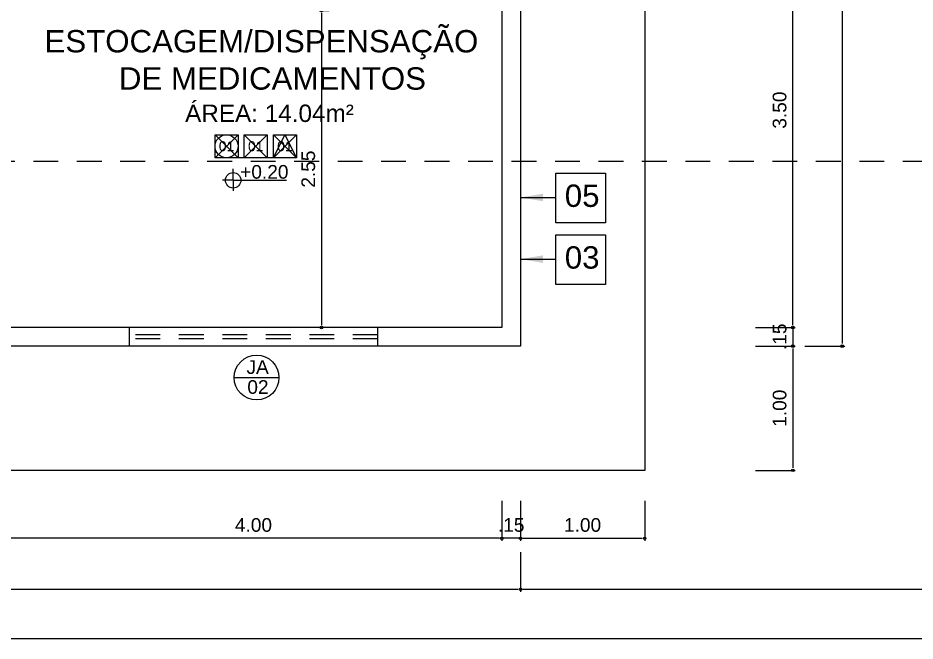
# Model space of a CAD drawing. Header units: millimetres. Extents: x 2125 to 3408, y 1171 to 1686.
# Drawn here: x 2425.04 to 2432.26, y 1517.26 to 1522.27 of the extents above; entities that cross this region are included whole.
import ezdxf
from ezdxf.enums import TextEntityAlignment as Align

# ---------------------------------------------------------------- set-up
doc = ezdxf.new("R2010")
doc.units = ezdxf.units.MM
doc.linetypes.add('CONTORNO_QUADRO_T', pattern=[0.35, 0.2, -0.15])
for name, color, linetype in [('CALÇADA', 252, 'Continuous'), ('cotas', 7, 'Continuous'), ('ESQUADRIA', 3, 'Continuous'), ('JANELA2', 1, 'Continuous'), ('LAYOUT', 7, 'Continuous'), ('linha de corte', 1, 'Continuous'), ('PAREDE', 4, 'Continuous'), ('TEXTO01', 7, 'Continuous'), ('TEXTO02', 3, 'Continuous'), ('TEXTO03', 2, 'Continuous'), ('TEXTO_ESP_FORRO', 62, 'Continuous'), ('TEXTO_ESP_PAREDES', 10, 'Continuous'), ('TEXTO_ESP_PISO', 150, 'Continuous')]:
    doc.layers.add(name, color=color, linetype=linetype)
doc.styles.add('ARIAL', font='sanss___.ttf')
doc.styles.add('ROMANS', font='arial.ttf')
doc.styles.get("Standard").update_dxf_attribs({"font": 'arial.ttf'})
doc.styles.add('TEXTO1', font='swissko.ttf', dxfattribs={"width": 0.6, "height": 0.1})
doc.dimstyles.new('ESCALA75', dxfattribs={"dimtxt": 0.11, "dimasz": 0.02, "dimexe": 0.02, "dimexo": 0.04, "dimgap": 0.05, "dimtad": 1, "dimzin": 4, "dimdsep": 46, "dimtxsty": 'ROMANS', "dimblk1": 'PPC', "dimblk2": 'PPC', "dimsah": 1, "dimcen": 0.02, "dimclrd": 7, "dimclre": 7, "dimclrt": 3, "dimazin": 1, "dimtfac": 1, "dimtix": 1, "dimtmove": 0, "dimatfit": 3, "dimldrblk": 'PPC', "dimfxl": 0, "dimtolj": 1, "dimtzin": 12, "dimarcsym": 0})

# ---------------------------------------------------------------- blocks, each defined once
blk = doc.blocks.new('PPC')
at = {"color": 2}
blk.add_circle((0, 0), 0.5, dxfattribs=at)
blk = doc.blocks.new('*D73')
at = {"layer": 'cotas', "color": 7, "lineweight": -2, "transparency": 16777216}
for p, q in [((2428.9337, 1518.3844), (2428.9337, 1518.0644)), ((2429.0837, 1518.3844), (2429.0837, 1518.0644)), ((2428.9137, 1518.0844), (2428.8937, 1518.0844)), ((2429.0837, 1518.0844), (2428.9337, 1518.0844)), ((2429.1037, 1518.0844), (2429.1237, 1518.0844))]:
    blk.add_line(p, q, dxfattribs=at)
at = {"layer": 'DEFPOINTS', "color": 0, "transparency": 16777216}
for p in [(2428.9337, 1518.752), (2429.0837, 1518.602), (2428.9337, 1518.0844)]:
    blk.add_point(p, dxfattribs=at)
at = {"layer": 'cotas', "color": 7, "lineweight": -2, "transparency": 16777216, "xscale": 0.02, "yscale": 0.02, "zscale": 0.02}
blk.add_blockref('PPC', (2428.9337, 1518.0844), dxfattribs=at)
at = {"layer": 'cotas', "color": 7, "lineweight": -2, "transparency": 16777216, "xscale": 0.02, "yscale": 0.02, "zscale": 0.02, "rotation": 180}
blk.add_blockref('PPC', (2429.0837, 1518.0844), dxfattribs=at)
at = {"layer": 'cotas', "color": 3, "transparency": 16777216, "insert": (2429.0087, 1518.1906), "char_height": 0.11, "attachment_point": 5, "style": 'ROMANS'}
blk.add_mtext('\\A1;.15', dxfattribs=at)
blk = doc.blocks.new('*D74')
at = {"layer": 'cotas', "color": 7, "lineweight": -2, "transparency": 16777216}
for p, q in [((2424.9337, 1518.3844), (2424.9337, 1518.0644)), ((2428.9337, 1518.3844), (2428.9337, 1518.0644)), ((2428.9137, 1518.0844), (2424.9537, 1518.0844))]:
    blk.add_line(p, q, dxfattribs=at)
at = {"layer": 'DEFPOINTS', "color": 0, "transparency": 16777216}
for p in [(2424.9337, 1518.752), (2428.9337, 1518.752), (2424.9337, 1518.0844)]:
    blk.add_point(p, dxfattribs=at)
at = {"layer": 'cotas', "color": 7, "lineweight": -2, "transparency": 16777216, "xscale": 0.02, "yscale": 0.02, "zscale": 0.02, "rotation": 180}
blk.add_blockref('PPC', (2424.9337, 1518.0844), dxfattribs=at)
at = {"layer": 'cotas', "color": 7, "lineweight": -2, "transparency": 16777216, "xscale": 0.02, "yscale": 0.02, "zscale": 0.02}
blk.add_blockref('PPC', (2428.9337, 1518.0844), dxfattribs=at)
at = {"layer": 'cotas', "color": 3, "transparency": 16777216, "insert": (2426.9337, 1518.1906), "char_height": 0.11, "attachment_point": 5, "style": 'ROMANS'}
blk.add_mtext('\\A1;4.00', dxfattribs=at)
blk = doc.blocks.new('*D91')
at = {"layer": 'cotas', "color": 7, "lineweight": -2, "transparency": 16777216}
for p, q in [((2415.3837, 1517.9732), (2415.3837, 1517.6532)), ((2429.0837, 1517.9732), (2429.0837, 1517.6532)), ((2415.4037, 1517.6732), (2429.0637, 1517.6732))]:
    blk.add_line(p, q, dxfattribs=at)
at = {"layer": 'DEFPOINTS', "color": 0, "transparency": 16777216}
for p in [(2415.3837, 1518.7397), (2429.0837, 1518.7397), (2429.0837, 1517.6732)]:
    blk.add_point(p, dxfattribs=at)
at = {"layer": 'cotas', "color": 7, "lineweight": -2, "transparency": 16777216, "xscale": 0.02, "yscale": 0.02, "zscale": 0.02, "rotation": 180}
blk.add_blockref('PPC', (2415.3837, 1517.6732), dxfattribs=at)
at = {"layer": 'cotas', "color": 7, "lineweight": -2, "transparency": 16777216, "xscale": 0.02, "yscale": 0.02, "zscale": 0.02}
blk.add_blockref('PPC', (2429.0837, 1517.6732), dxfattribs=at)
at = {"layer": 'cotas', "color": 3, "transparency": 16777216, "insert": (2422.2337, 1517.7794), "char_height": 0.11, "attachment_point": 5, "style": 'ROMANS'}
blk.add_mtext('\\A1;13.70', dxfattribs=at)
blk = doc.blocks.new('*D94')
at = {"layer": 'cotas', "color": 7, "lineweight": -2, "transparency": 16777216}
for p, q in [((2431.3742, 1525.431), (2431.6942, 1525.431)), ((2431.6742, 1525.411), (2431.6742, 1519.651)), ((2431.3742, 1519.631), (2431.6942, 1519.631))]:
    blk.add_line(p, q, dxfattribs=at)
at = {"layer": 'DEFPOINTS', "color": 0, "transparency": 16777216}
for p in [(2430.5379, 1525.431), (2430.5379, 1519.631), (2431.6742, 1519.631)]:
    blk.add_point(p, dxfattribs=at)
at = {"layer": 'cotas', "color": 7, "lineweight": -2, "transparency": 16777216, "xscale": 0.02, "yscale": 0.02, "zscale": 0.02}
for p, rotation in [((2431.6742, 1525.431), 90), ((2431.6742, 1519.631), 270)]:
    blk.add_blockref('PPC', p, dxfattribs=dict(at, rotation=rotation))
at = {"layer": 'cotas', "color": 3, "transparency": 16777216, "insert": (2431.568, 1522.531), "char_height": 0.11, "attachment_point": 5, "rotation": 90, "style": 'ROMANS'}
blk.add_mtext('\\A1;5.80', dxfattribs=at)
blk = doc.blocks.new('*D250')
at = {"layer": 'cotas', "color": 7, "lineweight": -2, "transparency": 16777216}
for p, q in [((2427.5437, 1522.331), (2427.4618, 1522.331)), ((2427.4818, 1522.311), (2427.4818, 1519.801)), ((2427.4994, 1519.781), (2427.4618, 1519.781))]:
    blk.add_line(p, q, dxfattribs=at)
at = {"layer": 'DEFPOINTS', "color": 0, "transparency": 16777216}
for p in [(2427.5837, 1522.331), (2427.4818, 1519.781), (2427.5394, 1519.781)]:
    blk.add_point(p, dxfattribs=at)
at = {"layer": 'cotas', "color": 7, "lineweight": -2, "transparency": 16777216, "xscale": 0.02, "yscale": 0.02, "zscale": 0.02}
for p, rotation in [((2427.4818, 1522.331), 90), ((2427.4818, 1519.781), 270)]:
    blk.add_blockref('PPC', p, dxfattribs=dict(at, rotation=rotation))
at = {"layer": 'cotas', "color": 3, "transparency": 16777216, "insert": (2427.3756, 1521.056), "char_height": 0.11, "attachment_point": 5, "rotation": 90, "style": 'ROMANS'}
blk.add_mtext('\\A1;2.55', dxfattribs=at)
blk = doc.blocks.new('Esp_Pis_Par_For_Esc100')
at = {"layer": 'DEFPOINTS'}
for p, q in [((0, 0.37), (0.37, 0)), ((0.37, 0.37), (0, 0)), ((0.47, 0.37), (0.84, 0)), ((0.84, 0.37), (0.47, 0)), ((0.94, 0.37), (1.31, 0)), ((1.31, 0.37), (0.94, 0)), ((0.47, 0), (0.37, 0)), ((0.94, 0), (0.84, 0))]:
    blk.add_line(p, q, dxfattribs=at)
for points in [[(0.37, 0.37), (0.37, 0), (0, 0), (0, 0.37)], [(1.31, 0.37), (1.31, 0), (0.94, 0), (0.94, 0.37)]]:
    blk.add_lwpolyline(points, close=True, dxfattribs=at)
at = {"layer": 'TEXTO_ESP_FORRO'}
blk.add_lwpolyline([(0.94, 0), (1.125, 0.37), (1.31, 0)], close=True, dxfattribs=at)
at = {"layer": 'TEXTO_ESP_PAREDES'}
blk.add_lwpolyline([(0.84, 0.37), (0.84, 0), (0.47, 0), (0.47, 0.37)], close=True, dxfattribs=at)
at = {"layer": 'TEXTO_ESP_PISO'}
blk.add_circle((0.185, 0.185), 0.185, dxfattribs=at)
at = {"layer": 'TEXTO_ESP_FORRO', "color": 3, "linetype": 'ByBlock', "style": 'ARIAL', "text_generation_flag": 6}
blk.add_attdef('FOR', text='', height=0.16, rotation=180, dxfattribs=at).set_placement((1.125, 0.185), align=Align.MIDDLE_CENTER)
at = {"layer": 'TEXTO_ESP_PAREDES', "color": 3, "linetype": 'ByBlock', "ltscale": 0.0001, "style": 'ARIAL', "text_generation_flag": 6}
blk.add_attdef('PAR', text='', height=0.16, rotation=180, dxfattribs=at).set_placement((0.655, 0.185), align=Align.MIDDLE_CENTER)
at = {"layer": 'TEXTO_ESP_PISO', "color": 3, "linetype": 'ByBlock', "style": 'ARIAL', "text_generation_flag": 6}
blk.add_attdef('PIS', text='', height=0.16, rotation=180, dxfattribs=at).set_placement((0.185, 0.185), align=Align.MIDDLE_CENTER)
blk = doc.blocks.new('*D114')
at = {"layer": 'cotas', "color": 7, "lineweight": -2, "transparency": 16777216}
for p, q in [((2430.9763, 1519.781), (2431.2963, 1519.781)), ((2431.2763, 1519.801), (2431.2763, 1519.821)), ((2431.2763, 1519.781), (2431.2763, 1519.631)), ((2430.9763, 1519.631), (2431.2963, 1519.631)), ((2431.2763, 1519.611), (2431.2763, 1519.591))]:
    blk.add_line(p, q, dxfattribs=at)
at = {"layer": 'DEFPOINTS', "color": 0, "transparency": 16777216}
for p in [(2429.928, 1519.781), (2429.9279, 1519.631), (2431.2763, 1519.631)]:
    blk.add_point(p, dxfattribs=at)
at = {"layer": 'cotas', "color": 7, "lineweight": -2, "transparency": 16777216, "xscale": 0.02, "yscale": 0.02, "zscale": 0.02}
for p, rotation in [((2431.2763, 1519.781), 270), ((2431.2763, 1519.631), 90)]:
    blk.add_blockref('PPC', p, dxfattribs=dict(at, rotation=rotation))
at = {"layer": 'cotas', "color": 3, "transparency": 16777216, "insert": (2431.1702, 1519.706), "char_height": 0.11, "attachment_point": 5, "rotation": 90, "style": 'ROMANS'}
blk.add_mtext('\\A1;.15', dxfattribs=at)
blk = doc.blocks.new('*D115')
at = {"layer": 'cotas', "color": 7, "lineweight": -2, "transparency": 16777216}
for p, q in [((2430.9763, 1519.631), (2431.2963, 1519.631)), ((2431.2763, 1519.611), (2431.2763, 1518.651)), ((2430.9763, 1518.631), (2431.2963, 1518.631))]:
    blk.add_line(p, q, dxfattribs=at)
at = {"layer": 'DEFPOINTS', "color": 0, "transparency": 16777216}
for p in [(2429.9279, 1519.631), (2430.9279, 1518.631), (2431.2763, 1518.631)]:
    blk.add_point(p, dxfattribs=at)
at = {"layer": 'cotas', "color": 7, "lineweight": -2, "transparency": 16777216, "xscale": 0.02, "yscale": 0.02, "zscale": 0.02}
for p, rotation in [((2431.2763, 1519.631), 90), ((2431.2763, 1518.631), 270)]:
    blk.add_blockref('PPC', p, dxfattribs=dict(at, rotation=rotation))
at = {"layer": 'cotas', "color": 3, "transparency": 16777216, "insert": (2431.1702, 1519.131), "char_height": 0.11, "attachment_point": 5, "rotation": 90, "style": 'ROMANS'}
blk.add_mtext('\\A1;1.00', dxfattribs=at)
blk = doc.blocks.new('*D255')
at = {"layer": 'cotas', "color": 7, "lineweight": -2, "transparency": 16777216}
for p, q in [((2429.0837, 1518.3844), (2429.0837, 1518.0644)), ((2430.0837, 1518.3844), (2430.0837, 1518.0644)), ((2429.1037, 1518.0844), (2430.0637, 1518.0844))]:
    blk.add_line(p, q, dxfattribs=at)
at = {"layer": 'DEFPOINTS', "color": 0, "transparency": 16777216}
for p in [(2429.0837, 1519.631), (2430.0837, 1519.631), (2430.0837, 1518.0844)]:
    blk.add_point(p, dxfattribs=at)
at = {"layer": 'cotas', "color": 7, "lineweight": -2, "transparency": 16777216, "xscale": 0.02, "yscale": 0.02, "zscale": 0.02, "rotation": 180}
blk.add_blockref('PPC', (2429.0837, 1518.0844), dxfattribs=at)
at = {"layer": 'cotas', "color": 7, "lineweight": -2, "transparency": 16777216, "xscale": 0.02, "yscale": 0.02, "zscale": 0.02}
blk.add_blockref('PPC', (2430.0837, 1518.0844), dxfattribs=at)
at = {"layer": 'cotas', "color": 3, "transparency": 16777216, "insert": (2429.5837, 1518.1906), "char_height": 0.11, "attachment_point": 5, "style": 'ROMANS'}
blk.add_mtext('\\A1;1.00', dxfattribs=at)
blk = doc.blocks.new('*D116')
at = {"layer": 'cotas', "color": 7, "lineweight": -2, "transparency": 16777216}
for p, q in [((2429.0837, 1517.9732), (2429.0837, 1517.6532)), ((2439.2337, 1517.9732), (2439.2337, 1517.6532)), ((2429.1037, 1517.6732), (2439.2137, 1517.6732))]:
    blk.add_line(p, q, dxfattribs=at)
at = {"layer": 'DEFPOINTS', "color": 0, "transparency": 16777216}
for p in [(2429.0837, 1519.6006), (2439.2337, 1519.6006), (2439.2337, 1517.6732)]:
    blk.add_point(p, dxfattribs=at)
at = {"layer": 'cotas', "color": 7, "lineweight": -2, "transparency": 16777216, "xscale": 0.02, "yscale": 0.02, "zscale": 0.02, "rotation": 180}
blk.add_blockref('PPC', (2429.0837, 1517.6732), dxfattribs=at)
at = {"layer": 'cotas', "color": 7, "lineweight": -2, "transparency": 16777216, "xscale": 0.02, "yscale": 0.02, "zscale": 0.02}
blk.add_blockref('PPC', (2439.2337, 1517.6732), dxfattribs=at)
at = {"layer": 'cotas', "color": 3, "transparency": 16777216, "insert": (2434.1587, 1517.7793), "char_height": 0.11, "attachment_point": 5, "style": 'ROMANS'}
blk.add_mtext('\\A1;10.15', dxfattribs=at)
blk = doc.blocks.new('*D271')
at = {"layer": 'cotas', "color": 7, "lineweight": -2, "transparency": 16777216}
for p, q in [((2430.9763, 1523.281), (2431.2963, 1523.281)), ((2431.2763, 1519.801), (2431.2763, 1523.261)), ((2430.9763, 1519.781), (2431.2963, 1519.781))]:
    blk.add_line(p, q, dxfattribs=at)
at = {"layer": 'DEFPOINTS', "color": 0, "transparency": 16777216}
for p in [(2427.5837, 1523.281), (2431.2763, 1523.281), (2428.9337, 1519.781)]:
    blk.add_point(p, dxfattribs=at)
at = {"layer": 'cotas', "color": 7, "lineweight": -2, "transparency": 16777216, "xscale": 0.02, "yscale": 0.02, "zscale": 0.02}
for p, rotation in [((2431.2763, 1523.281), 90), ((2431.2763, 1519.781), 270)]:
    blk.add_blockref('PPC', p, dxfattribs=dict(at, rotation=rotation))
at = {"layer": 'cotas', "color": 3, "transparency": 16777216, "insert": (2431.1701, 1521.531), "char_height": 0.11, "attachment_point": 5, "rotation": 90, "style": 'ROMANS'}
blk.add_mtext('\\A1;3.50', dxfattribs=at)
blk = doc.blocks.new('*D278')
at = {"layer": 'cotas', "color": 7, "lineweight": -2, "transparency": 16777216}
for p, q in [((2415.3837, 1517.5767), (2415.3837, 1517.2567)), ((2461.1837, 1517.5767), (2461.1837, 1517.2567)), ((2415.4037, 1517.2767), (2461.1637, 1517.2767))]:
    blk.add_line(p, q, dxfattribs=at)
at = {"layer": 'DEFPOINTS', "color": 0, "transparency": 16777216}
for p in [(2415.3837, 1519.631), (2461.1837, 1519.631), (2461.1837, 1517.2767)]:
    blk.add_point(p, dxfattribs=at)
at = {"layer": 'cotas', "color": 7, "lineweight": -2, "transparency": 16777216, "xscale": 0.02, "yscale": 0.02, "zscale": 0.02, "rotation": 180}
blk.add_blockref('PPC', (2415.3837, 1517.2767), dxfattribs=at)
at = {"layer": 'cotas', "color": 7, "lineweight": -2, "transparency": 16777216, "xscale": 0.02, "yscale": 0.02, "zscale": 0.02}
blk.add_blockref('PPC', (2461.1837, 1517.2767), dxfattribs=at)
at = {"layer": 'cotas', "color": 3, "transparency": 16777216, "insert": (2438.2837, 1517.3828), "char_height": 0.11, "attachment_point": 5, "style": 'ROMANS'}
blk.add_mtext('\\A1;45.80', dxfattribs=at)
blk = doc.blocks.new('new block4')
at = {"layer": 'TEXTO01'}
h = blk.add_hatch(dxfattribs=at)
h.set_pattern_fill('ANGLE', color=256)
h.set_pattern_definition([(0, (-2260.456, -913.906), (0, 6.985), [5.08, -1.905]), (90, (-2260.456, -913.906), (-6.985, 4e-16), [5.08, -1.905])])
h.paths.add_polyline_path([(0, 0), (0, -0.0624, 0.414214), (0.0624, 0)])
h.paths.add_polyline_path([(0, 0), (0, 0.0624, 0.414214), (-0.0624, 0)])
for q in [(0, 0.093), (-0.0862, 0), (0.4292, 0), (0, -0.0852)]:
    blk.add_line((0, 0), q, dxfattribs=at)
blk.add_circle((0, 0), 0.0624, dxfattribs=at)

msp = doc.modelspace()

# ---------------------------------------------------------------- linework, layer by layer
for p, q in [((2429.3679, 1520.8248), (2429.086, 1520.8248)), ((2429.3679, 1520.328), (2429.086, 1520.328))]:
    msp.add_line(p, q)
for points in [[(2429.3679, 1521.0248), (2429.7679, 1521.0248), (2429.7679, 1520.6248), (2429.3679, 1520.6248)], [(2429.3679, 1520.528), (2429.7679, 1520.528), (2429.7679, 1520.128), (2429.3679, 1520.128)]]:
    msp.add_lwpolyline(points, close=True)
at = {"layer": 'CALÇADA', "linetype": 'Continuous'}
for p, q in [((2430.0837, 1523.581), (2430.0837, 1518.631)), ((2430.0837, 1518.631), (2414.3837, 1518.631))]:
    msp.add_line(p, q, dxfattribs=at)
at = {"layer": 'ESQUADRIA', "linetype": 'CONTORNO_QUADRO_T'}
for p, q in [((2427.9337, 1519.721), (2425.9337, 1519.721)), ((2427.9337, 1519.691), (2425.9337, 1519.691))]:
    msp.add_line(p, q, dxfattribs=at)
at = {"layer": 'JANELA2'}
for p, q in [((2425.9337, 1519.781), (2425.9337, 1519.631)), ((2427.9337, 1519.781), (2427.9337, 1519.631))]:
    msp.add_line(p, q, dxfattribs=at)
at = {"layer": 'LAYOUT'}
for points in [[(2429.2637, 1520.798), (2429.0837, 1520.828), (2429.2637, 1520.858)], [(2429.2637, 1520.3013), (2429.0837, 1520.3313), (2429.2637, 1520.3613)]]:
    msp.add_solid(points, dxfattribs=at)
at = {"layer": 'linha de corte', "linetype": 'CONTORNO_QUADRO_T'}
msp.add_line((2462.8119, 1521.1169), (2411.6717, 1521.1169), dxfattribs=at)
at = {"layer": 'PAREDE', "linetype": 'Continuous'}
for p, q in [((2428.9337, 1523.431), (2428.9337, 1519.781)), ((2429.0837, 1523.431), (2429.0837, 1519.631)), ((2428.9337, 1519.781), (2424.9337, 1519.781)), ((2429.0837, 1519.631), (2413.8837, 1519.631))]:
    msp.add_line(p, q, dxfattribs=at)
at = {"layer": 'TEXTO01'}
msp.add_line((2426.7785, 1519.378), (2427.1393, 1519.378), dxfattribs=at)
msp.add_circle((2426.9589, 1519.378), 0.1804, dxfattribs=at)

# ---------------------------------------------------------------- block references
msp.add_blockref('new block4', (2426.7705, 1520.9663), dxfattribs=at)
at = {"layer": 'TEXTO02', "xscale": 0.5, "yscale": 0.5, "zscale": 0.5}
msp.add_blockref('Esp_Pis_Par_For_Esc100', (2426.6244, 1521.1479), dxfattribs=at).add_auto_attribs({'PIS': '01', 'PAR': '01', 'FOR': '01'})

# ---------------------------------------------------------------- texts
at = {"layer": 'cotas', "ltscale": 0.0001, "insert": (2426.7586, 1521.0891), "char_height": 0.11, "width": 0.503613, "attachment_point": 1, "style": 'TEXTO1'}
msp.add_mtext('\\pi0.06832;{\\fSansSerif|b0|i0|c2|p2;\\W1;+0.20}', dxfattribs=at)
at = {"layer": 'TEXTO01', "ltscale": 0.0001, "char_height": 0.11, "width": 0.330365, "attachment_point": 1, "style": 'TEXTO1'}
for s, insert in [('{\\fSansSerif|b0|i0|c2|p2;\\W1;JA}', (2426.8778, 1519.5175)), ('{\\fSansSerif|b0|i0|c2|p2;\\W1;02}', (2426.8846, 1519.3569))]:
    msp.add_mtext(s, dxfattribs=dict(at, insert=insert))
at = {"layer": 'TEXTO02', "ltscale": 0.0001, "char_height": 0.18, "attachment_point": 1}
for s, insert in [('05', (2429.4404, 1520.9319)), ('03', (2429.4404, 1520.4351))]:
    msp.add_mtext(s, dxfattribs=dict(at, insert=insert))
at = {"layer": 'TEXTO03', "ltscale": 0.0001, "insert": (2425.2515, 1522.1758), "char_height": 0.12, "width": 3.592802, "attachment_point": 1, "style": 'TEXTO1'}
msp.add_mtext('{\\fSansSerif|b0|i0|c2|p2;\\H1.5x;\\W1;\\C2;ESTOCAGEM/DISPENSAÇÃO\\P\\pi0.59899;DE MEDICAMENTOS\\P\\pi1.132;\\H0.77777x;\\C3;ÁREA: 14.04m²}', dxfattribs=at)

# ---------------------------------------------------------------- dimensions: what is measured, and where the dimension line sits
at = {"layer": 'cotas'}
for base, p1, p2, picture, middle in [((2431.6742, 1519.631), (2430.5379, 1525.431), (2430.5379, 1519.631), '*D94', (2431.568, 1522.531)), ((2431.2763, 1523.281), (2428.9337, 1519.781), (2427.5837, 1523.281), '*D271', (2431.1701, 1521.531))]:
    dim = msp.add_linear_dim(base=base, p1=p1, p2=p2, angle=90, dimstyle='ESCALA75', dxfattribs=at)
    dim.commit()
    dim.dimension.update_dxf_attribs({"geometry": picture, "text_midpoint": middle})
for base, p1, p2, picture, middle in [((2427.4818, 1519.781), (2427.5837, 1522.331), (2427.5394, 1519.781), '*D250', (2427.3756, 1521.056)), ((2431.2763, 1519.631), (2429.928, 1519.781), (2429.9279, 1519.631), '*D114', (2431.1702, 1519.706)), ((2431.2763, 1518.631), (2429.9279, 1519.631), (2430.9279, 1518.631), '*D115', (2431.1702, 1519.131))]:
    dim = msp.add_linear_dim(base=base, p1=p1, p2=p2, angle=90, dimstyle='ESCALA75', override={"dimtmove": 1}, dxfattribs=at)
    dim.commit()
    dim.dimension.update_dxf_attribs({"geometry": picture, "text_midpoint": middle})
for base, p1, p2, picture, middle in [((2461.1837, 1517.2767), (2415.3837, 1519.631), (2461.1837, 1519.631), '*D278', (2438.2837, 1517.3828)), ((2430.0837, 1518.0844), (2429.0837, 1519.631), (2430.0837, 1519.631), '*D255', (2429.5837, 1518.1906)), ((2439.2337, 1517.6732), (2429.0837, 1519.6006), (2439.2337, 1519.6006), '*D116', (2434.1587, 1517.7793)), ((2429.0837, 1517.6732), (2415.3837, 1518.7397), (2429.0837, 1518.7397), '*D91', (2422.2337, 1517.7794)), ((2428.9337, 1518.0844), (2429.0837, 1518.602), (2428.9337, 1518.752), '*D73', (2429.0087, 1518.1906))]:
    dim = msp.add_linear_dim(base=base, p1=p1, p2=p2, dimstyle='ESCALA75', dxfattribs=at)
    dim.commit()
    dim.dimension.update_dxf_attribs({"geometry": picture, "text_midpoint": middle})
dim = msp.add_linear_dim(base=(2424.9337, 1518.0844), p1=(2428.9337, 1518.752), p2=(2424.9337, 1518.752), dimstyle='ESCALA75', override={"dimtmove": 1}, dxfattribs=at)
dim.commit()
dim.dimension.update_dxf_attribs({"geometry": '*D74', "text_midpoint": (2426.9337, 1518.1906)})

doc.saveas('drawing.dxf')
